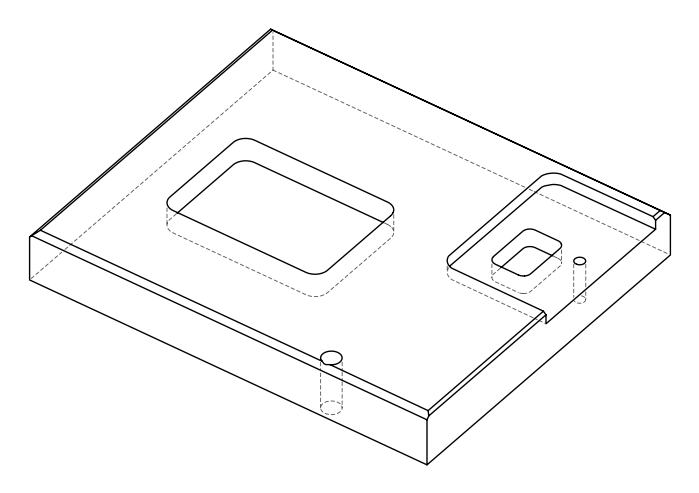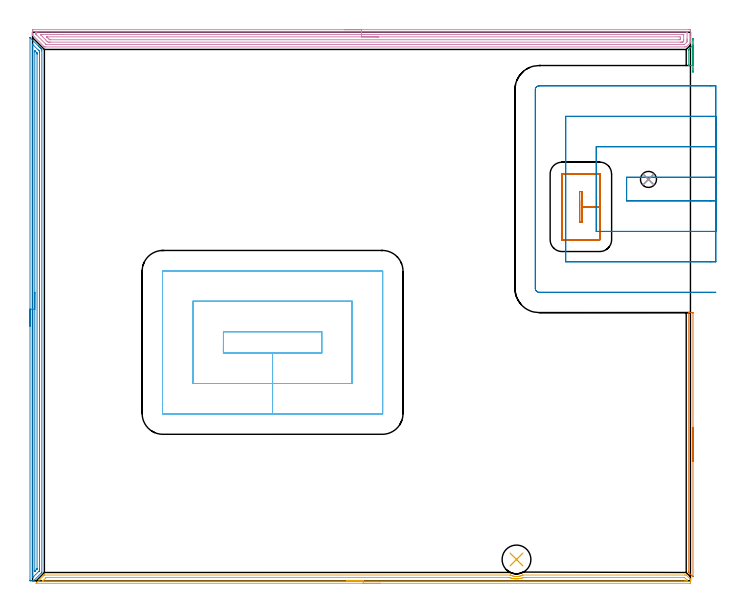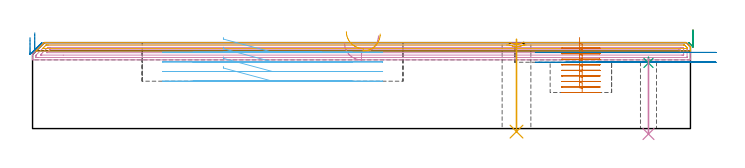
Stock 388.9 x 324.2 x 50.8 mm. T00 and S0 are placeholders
(PLAN: 11 operations, 6 tool changes, 45.8 min)
(1 AREA_MILL | FG_CHAMFER_SURFACE | UGT0205_001 | 1.4 min | 500 mm3)
(2 AREA_MILL_1 | FG_CHAMFER_SURFACE_1 | UGT0205_001 | 7.77 min | 7929 mm3)
(3 AREA_MILL_2 | FG_CHAMFER_SURFACE_2 | UGT0205_001 | 0.24 min | 49 mm3)
(4 AREA_MILL_3 | FG_CHAMFER_SURFACE_3 | UGT0205_001 | 12.58 min | 20036 mm3)
(5 AREA_MILL_4 | FG_CHAMFER_SURFACE_4 | UGT0205_001 | 6.33 min | 4594 mm3)
(6 MILL_RECTANGULAR_POCKET | POCKET_RECTANGULAR_STRAIGHT | UGT0201_106 | Follow Part, ap 6, ae 75% | 7.7 min | 378724 mm3)
(7 MILL_RECTANGULAR_POCKET_1 | POCKET_RECTANGULAR_STRAIGHT_1 | UGT0201_131 | Follow Part, ap 3.475, ae 75% | 4 min | 55312 mm3)
(8 MILL_SLOT | SLOT_PARTIAL_RECTANGULAR | UGT0201_106 | Follow Part, ap 6, ae 75% | 5.37 min | 152872 mm3)
(9 SPOT_DRILL | STEP1HOLE | NXT0321_9005460120000 | 0.03 min | 30 mm3)
(10 DRILL_THROUGH_HOLE_INTO_CENTER | STEP1HOLE | NXT0301_066 | 0.18 min | 2784 mm3)
(11 INDEXABLE_INSERT_DRILL_THROUGH_HOLE_FROM_SOLID | STEP1HOLE_1 | NXT0302_005 | 0.22 min | 11525 mm3)
(TOOL UGT0205_001 | Chamfer Mill 20 x 3 x 45 deg. | D20 FL50 Z2)
(TOOL UGT0201_106 | End Mill 24 mm | D24 FL25 Z2)
(TOOL UGT0201_131 | Carbide End Mill 13.9 | D13.9 FL30 Z4)
(TOOL NXT0321_9005460120000 | NC Spot Drill, 142deg, 12mm, Carbide, Uncoated | D12 PA142 FL30 Z2)
(TOOL NXT0301_066 | Carbide Drill 9.5mm [860.1-0950-029A1-MM 2214] | D9.5 PA140 FL47 Z2)
(TOOL NXT0302_005 | Index. Insert Drill 17mm [880-D1700L20-05] | D17 PA176 FL85 Z2)
(OP 1 AREA_MILL)
G17 G21 G94 G90
T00 M6
G54
G17 G0 G90 X390.3 Y90.45 S1061 M3
G43 Z60.8 H0
Z58.3
G94 G1 Y90.412 Z57.428 F250.
Y90.298 Z56.563
Y90.109 Z55.712
Y89.847 Z54.88
Y89.513 Z54.074
Y89.11 Z53.3
Y88.642 Z52.564
Y88.11 Z51.872
Y87.521 Z51.229
Y86.878 Z50.64
Y86.186 Z50.108
Y85.45 Z49.64
Y84.676 Z49.237
Y83.87 Z48.903
Y83.038 Z48.641
Y82.187 Z48.452
Y81.322 Z48.338
Y80.45 Z48.3
Y2.533
X390.293 Y2.419 Z48.306
X390.167 Y2.533 Z48.432
X390.158 Y2.542 Z48.442
X387.941 Y4.759 Z50.658
X387.805 Y4.895 Z50.79
X387.8 Y5.649 Z50.8
Y158.367
X387.803 Y158.49 Z50.789
X387.91 Y158.498 Z50.682
X388.023 Y158.5 Z50.576
X388.696 Z49.903
X389.404 Z49.195
X389.926 Z48.67
X390.186 Z48.41
X390.291 Y158.497 Z48.305
X390.297 Y158.367 Z48.303
X390.3 Y158.177 Z48.3
Y80.45
Y79.578 Z48.338
Y78.714 Z48.452
Y77.862 Z48.641
Y77.03 Z48.903
Y76.224 Z49.237
Y75.45 Z49.64
Y74.714 Z50.108
Y74.022 Z50.64
Y73.379 Z51.229
Y72.79 Z51.872
Y72.259 Z52.564
Y71.79 Z53.3
Y71.387 Z54.074
Y71.053 Z54.88
Y70.791 Z55.712
Y70.602 Z56.564
Y70.488 Z57.428
Y70.45 Z58.3
G0 Z60.8
M5
M2
(OP 2 AREA_MILL_1)
G17 G21 G94 G90
T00 M6
G54
G17 G0 G90 X-1.5 Y150.5 S1061 M3
G43 Z60.8 H0
Z53.8
G94 G1 Y150.538 Z52.928 F250.
Y150.652 Z52.064
Y150.841 Z51.212
Y151.103 Z50.38
Y151.437 Z49.574
Y151.84 Z48.8
Y152.308 Z48.064
Y152.839 Z47.372
Y153.429 Z46.729
Y154.072 Z46.14
Y154.764 Z45.608
Y155.5 Z45.14
Y156.274 Z44.737
Y157.08 Z44.403
Y157.912 Z44.141
Y158.763 Z43.952
Y159.628 Z43.838
Y160.5 Z43.8
Y320.979
X-1.495 Y320.983 Z43.804
X-1.481 Y320.979 Z43.817
X-1.429 Y320.929 Z43.87
X-1.398 Y320.899 Z43.901
X3.417 Y316.083 Z48.716
X3.759 Y315.743 Z49.055
X4.257 Y315.243 Z49.557
X4.476 Y315.025 Z49.774
X4.638 Y314.864 Z49.933
X4.795 Y314.706 Z50.093
X4.923 Y314.578 Z50.221
X5.078 Y314.424 Z50.373
X5.22 Y314.281 Z50.518
X5.369 Y314.131 Z50.667
X5.495 Y314.004 Z50.791
X5.5 Y313.238 Z50.8
Y5.082
X5.496 Y4.905 Z50.79
X5.189 Y4.588 Z50.488
X0.77 Y0.169 Z46.068
X0.681 Y0.082 Z45.979
X0.606 Y0.01 Z45.903
X0.347 Y0. Z45.647
X-0.411 Z44.889
X-1.078 Z44.218
X-1.303 Z43.993
X-1.41 Z43.886
X-1.491 Y0.003 Z43.805
X-1.496 Y0.169 Z43.804
X-1.5 Y0.384 Z43.8
Y160.5
X-0.086 Z45.214
X-0.085 Y316.696 Z45.215
X-0.084 Y316.811 Z45.216
X-0.079 Y317.074 Z45.221
X-0.075 Y317.115 Z45.225
X-0.038 Y317.082 Z45.262
X0.003 Y317.043 Z45.303
X0.239 Y316.811 Z45.539
X3.319 Y313.731 Z48.619
X3.808 Y313.238 Z49.108
X3.976 Y313.062 Z49.276
X4.079 Y312.941 Z49.379
X4.085 Y312.345 Z49.385
Y6.868
X4.081 Y6.094 Z49.381
X4.079 Y5.975 Z49.379
X4.071 Y5.933 Z49.371
X4.032 Y5.889 Z49.332
X3.961 Y5.814 Z49.261
X3.854 Y5.704 Z49.154
X3.719 Y5.569 Z49.019
X0.681 Y2.531 Z45.981
X0.553 Y2.402 Z45.853
X0.471 Y2.323 Z45.771
X0.168 Y2.03 Z45.468
X0.143 Y2.01 Z45.443
X0.092 Y2.006 Z45.392
X-0.014 Y2.004 Z45.286
X-0.045 Y2.005 Z45.255
X-0.071 Y2.009 Z45.229
X-0.079 Y2.05 Z45.221
X-0.084 Y2.286 Z45.216
X-0.085 Y2.402 Z45.215
X-0.086 Y3.063 Z45.214
Y160.5
X1.328 Z46.628
X1.329 Y312.58 Z46.629
X1.334 Y313.238 Z46.634
Y313.246
X1.355 Y313.238 Z46.655
X1.56 Y313.038 Z46.86
X2.256 Y312.345 Z47.556
X2.44 Y312.159 Z47.74
X2.612 Y311.98 Z47.912
X2.653 Y311.936 Z47.953
X2.665 Y311.899 Z47.965
X2.667 Y311.844 Z47.967
X2.67 Y311.687 Z47.97
X2.671 Y311.452 Z47.971
X2.672 Y311.216 Z47.972
X2.671 Y7.197 Z47.971
X2.67 Y7.033 Z47.97
X2.667 Y6.993 Z47.967
X2.665 Y6.977 Z47.965
X2.65 Y6.958 Z47.95
X2.568 Y6.868 Z47.868
X1.56 Y5.86 Z46.86
X1.503 Y5.804 Z46.803
X1.39 Y5.699 Z46.69
X1.334 Y5.649 Z46.634
X1.333 Y5.673 Z46.633
X1.331 Y5.74 Z46.631
X1.329 Y5.975 Z46.629
Y6.211
X1.328 Y160.5 Z46.628
Y161.371 Z46.667
Y162.236 Z46.78
Y163.088 Z46.969
Y163.92 Z47.232
Y164.726 Z47.565
Y165.5 Z47.968
Y166.236 Z48.437
Y166.928 Z48.968
Y167.571 Z49.557
Y168.16 Z50.201
Y168.691 Z50.893
Y169.16 Z51.628
Y169.563 Z52.402
Y169.897 Z53.208
Y170.159 Z54.04
Y170.348 Z54.892
Y170.462 Z55.757
Y170.5 Z56.628
G0 Z60.8
M5
M2
(OP 3 AREA_MILL_2)
G17 G21 G94 G90
T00 M6
G54
G17 G0 G90 X390.3 Y320.5 S1061 M3
G43 Z60.8 H0
Z58.3
G94 G1 Y320.462 Z57.428 F250.
Y320.348 Z56.563
Y320.159 Z55.712
Y319.897 Z54.88
Y319.563 Z54.074
Y319.16 Z53.3
Y318.692 Z52.564
Y318.161 Z51.872
Y317.571 Z51.229
Y316.928 Z50.639
Y316.236 Z50.108
Y315.5 Z49.64
Y314.726 Z49.237
Y313.92 Z48.903
Y313.088 Z48.641
Y312.237 Z48.452
Y311.372 Z48.338
Y310.5 Z48.3
Y305.328
X390.298 Y304.828 Z48.302
X390.296 Y304.644 Z48.304
X390.292 Y304.506 Z48.307
X389.926 Y304.5 Z48.673
X388.174 Z50.424
X388.08 Y304.501 Z50.518
X387.806 Y304.51 Z50.791
X387.8 Y304.828 Z50.8
Y313.554
X387.807 Y314.001 Z50.793
X387.854 Y314.051 Z50.746
X388.174 Y314.375 Z50.425
X390.063 Y316.263 Z48.537
X390.132 Y316.333 Z48.467
X390.267 Y316.463 Z48.331
X390.294 Y316.483 Z48.304
X390.299 Y316.463 Z48.299
X390.3 Y316.421 Z48.3
Y310.5
Y309.628 Z48.338
Y308.764 Z48.452
Y307.912 Z48.641
Y307.08 Z48.903
Y306.274 Z49.237
Y305.5 Z49.64
Y304.764 Z50.108
Y304.072 Z50.64
Y303.429 Z51.229
Y302.84 Z51.872
Y302.309 Z52.564
Y301.84 Z53.3
Y301.437 Z54.074
Y301.103 Z54.88
Y300.841 Z55.712
Y300.652 Z56.564
Y300.538 Z57.428
Y300.5 Z58.3
G0 Z60.8
M5
M2
(OP 4 AREA_MILL_3)
G17 G21 G94 G90
T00 M6
G54
G17 G0 G90 X184.4 Y325.7 S1061 M3
G43 Z60.8 H0
Z50.6
G94 G1 X184.438 Z49.728 F250.
X184.552 Z48.864
X184.741 Z48.012
X185.003 Z47.18
X185.337 Z46.374
X185.74 Z45.6
X186.208 Z44.864
X186.739 Z44.172
X187.329 Z43.529
X187.972 Z42.94
X188.664 Z42.409
X189.4 Z41.94
X190.174 Z41.537
X190.98 Z41.203
X191.812 Z40.941
X192.663 Z40.752
X193.528 Z40.638
X194.4 Z40.6
X387.559 Y325.699 Z40.601
X388.187 Y325.697 Z40.603
X388.793 Y325.691 Z40.606
X388.796 Y325.681 Z40.616
X388.8 Y325.071 Z41.226
Y321.494 Z44.8
Y320.04 Z46.256
Y319.706 Z46.59
Y319.168 Z47.131
Y319.037 Z47.262
Y318.586 Z47.714
X388.79 Y317.994 Z48.304
X388.716 Y317.918 Z48.381
X388.633 Y317.832 Z48.465
X386.4 Y315.601 Z50.698
X386.304 Y315.506 Z50.791
X385.508 Y315.5 Z50.8
X7.758
X6.995 Y315.505 Z50.79
X6.817 Y315.682 Z50.616
X0.111 Y322.388 Z43.91
X0.006 Y322.494 Z43.802
X0.002 Y322.508 Z43.789
X0. Y322.771 Z43.524
Y323.057 Z43.243
Y324.511 Z41.786
Y325.071 Z41.226
Y325.405 Z40.892
X0.002 Y325.691 Z40.605
X0.481 Y325.7 Z40.6
X194.4
Y324.286 Z42.014
X386.509 Y324.285 Z42.015
X386.727 Y324.281 Z42.019
X386.783 Y324.279 Z42.021
X386.79 Y324.267 Z42.033
X386.795 Y324.234 Z42.066
X386.798 Y324.177 Z42.123
X386.8 Y323.777 Z42.523
Y320.2 Z46.1
Y319.706 Z46.594
X386.798 Y319.308 Z46.992
X386.79 Y318.812 Z47.488
X386.775 Y318.437 Z47.863
X386.4 Y318.051 Z48.249
X386.334 Y317.984 Z48.316
X385.372 Y317.023 Z49.277
X385.284 Y316.942 Z49.358
X385.266 Y316.927 Z49.373
X385.195 Y316.921 Z49.379
X385.05 Y316.917 Z49.383
X384.832 Y316.915 Z49.385
X384.723 Y316.914 Z49.386
X8.542
X8.324 Y316.915 Z49.385
X8.178 Y316.918 Z49.382
X8.065 Y316.921 Z49.379
X8.023 Y316.938 Z49.362
X7.931 Y317.023 Z49.277
X7.758 Y317.193 Z49.107
X2.399 Y322.552 Z43.748
X2.042 Y322.919 Z43.381
X2.01 Y322.973 Z43.327
X2.005 Y323.043 Z43.257
X2.002 Y323.149 Z43.151
X2. Y323.282 Z43.018
X2.001 Y323.682 Z42.618
X2.007 Y324.177 Z42.123
X2.01 Y324.27 Z42.03
X2.182 Y324.28 Z42.02
X2.292 Y324.284 Z42.016
X2.399 Y324.285 Z42.015
X3.184 Y324.286 Z42.014
X194.4
Y322.872 Z43.428
X383.721 Y322.871 Z43.429
X384.133 Z43.43
X384.614 Y322.867 Z43.433
X384.773 Y322.865 Z43.435
X384.79 Y322.859 Z43.441
X384.794 Y322.797 Z43.503
X384.798 Y322.698 Z43.602
X384.799 Y322.574 Z43.726
X384.8 Y322.388 Z43.912
Y319.706 Z46.594
Y319.52 Z46.78
X384.797 Y319.166 Z47.134
X384.793 Y318.989 Z47.311
X384.79 Y318.902 Z47.398
X384.709 Y318.812 Z47.488
X384.663 Y318.763 Z47.537
X384.614 Y318.714 Z47.586
X384.349 Y318.449 Z47.851
X384.271 Y318.374 Z47.926
X384.239 Y318.345 Z47.955
X384.225 Y318.336 Z47.964
X384.199 Y318.333 Z47.967
X383.721 Y318.33 Z47.97
X383.311 Y318.329 Z47.971
X382.828 Y318.328 Z47.972
X10.437 Y318.329 Z47.971
X10.025
X9.544 Y318.332 Z47.968
X9.126 Y318.336 Z47.964
X8.651 Y318.753 Z47.547
X8.59 Y318.812 Z47.488
X7.758 Y319.641 Z46.659
X5.905 Y321.494 Z44.806
X5.079 Y322.323 Z43.977
X5.019 Y322.388 Z43.912
X4.603 Y322.864 Z43.436
X5.079 Y322.868 Z43.432
X5.49 Y322.871 Z43.429
X18.133 Y322.872 Z43.428
X194.4
Y321.457 Z44.843
X381.972
X382.782 Y321.45 Z44.85
X382.8 Y320.629 Z45.671
X382.799 Y320.6 Z45.7
X382.785 Y319.75 Z46.55
X381.935 Y319.743 Z46.557
X381.898
X10.4
X10.186 Y319.745 Z46.555
X10.133 Y319.747 Z46.553
X10.111 Y319.75 Z46.55
X10.039 Y319.817 Z46.483
X9.84 Y320.011 Z46.289
X9.544 Y320.305 Z45.995
X9.248 Y320.6 Z45.7
X8.651 Y321.198 Z45.102
X8.493 Y321.358 Z44.942
X8.448 Y321.407 Z44.893
X8.411 Y321.449 Z44.851
X8.477 Y321.452 Z44.848
X8.651 Y321.457 Z44.843
X194.4
X195.271 Z44.881
X196.136 Z44.995
X196.988 Z45.183
X197.82 Z45.446
X198.626 Z45.78
X199.4 Z46.182
X200.136 Z46.651
X200.828 Z47.182
X201.471 Z47.772
X202.06 Z48.415
X202.591 Z49.107
X203.06 Z49.843
X203.463 Z50.617
X203.797 Z51.422
X204.059 Z52.254
X204.248 Z53.106
X204.362 Z53.971
X204.4 Z54.843
G0 Z60.8
M5
M2
(OP 5 AREA_MILL_4)
G17 G21 G94 G90
T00 M6
G54
G17 G0 G90 X205.45 Y-1.5 S1061 M3
G43 Z60.8 H0
Z55.9
G94 G1 X205.412 Z55.028 F250.
X205.298 Z54.164
X205.109 Z53.312
X204.847 Z52.48
X204.513 Z51.674
X204.11 Z50.9
X203.642 Z50.164
X203.11 Z49.472
X202.521 Z48.829
X201.878 Z48.24
X201.186 Z47.708
X200.45 Z47.24
X199.676 Z46.837
X198.87 Z46.503
X198.038 Z46.241
X197.186 Z46.052
X196.322 Z45.938
X195.45 Z45.9
X2.221 Y-1.499 Z45.899
X2.144 Y-1.495 Z45.903
X2.119 Y-1.492 Z45.904
X2.186 Y-1.413 Z45.985
X6.755 Y3.156 Z50.555
X6.921 Y3.319 Z50.716
X7.005 Y3.396 Z50.789
X7.203 Y3.4 Z50.8
X282.196
X282.281 Y3.394 Z50.79
X282.458 Y3.322 Z50.721
X282.6 Y3.259 Z50.658
X283.045 Y3.087 Z50.483
X283.494 Y2.936 Z50.33
X283.94 Y2.812 Z50.208
X284.388 Y2.713 Z50.11
X284.834 Y2.639 Z50.036
X285.282 Y2.592 Z49.982
X285.326 Y2.59 Z49.979
X285.785 Y2.559 Z49.957
X285.871 Y2.557 Z49.956
X285.919 Y2.558 Z49.954
X286.038 Y2.556
X286.176 Y2.555 Z49.95
X286.22 Y2.558 Z49.952
X286.437 Y2.57 Z49.964
X286.564 Y2.576 Z49.974
X286.623 Y2.579 Z49.977
X286.722 Y2.589 Z49.987
X287.07 Y2.626 Z50.021
X287.114 Y2.633 Z50.027
X287.291 Y2.659 Z50.057
X287.518 Y2.694 Z50.092
X287.964 Y2.788 Z50.184
X288.303 Y2.879 Z50.275
X288.412 Y2.909 Z50.303
X288.857 Y3.051 Z50.446
X289.223 Y3.189 Z50.587
X289.585 Y3.341 Z50.739
X289.734 Y3.401 Z50.798
X289.792 Y3.4 Z50.8
X385.486
X386.289 Y3.395 Z50.794
X386.302 Y3.394 Z50.792
X386.38 Y3.319 Z50.718
X388.317 Y1.384 Z48.781
X388.71 Y0.99 Z48.39
X388.765 Y0.935 Z48.335
X388.796 Y0.905 Z48.303
X388.8 Y0.899 Z48.297
Y0.515 Z47.913
Y0.414 Z47.812
Y-0.354 Z47.041
Y-0.711 Z46.685
X388.797 Y-1.223 Z46.174
X388.795 Y-1.491 Z45.905
X388.755 Y-1.493 Z45.904
X388.473 Y-1.5 Z45.9
X195.45
Y-0.086 Z47.314
X6.658
X6.308 Y-0.084 Z47.316
X6.028 Y-0.081 Z47.319
X5.994 Y-0.079 Z47.321
X6.004 Y-0.058 Z47.342
X6.056 Y-0.002 Z47.398
X6.308 Y0.258 Z47.658
X7.761 Y1.711 Z49.111
X7.874 Y1.821 Z49.221
X7.966 Y1.909 Z49.309
X8.027 Y1.966 Z49.366
X8.097 Y1.979 Z49.379
X8.376 Y1.982 Z49.382
X8.991 Y1.985 Z49.385
X9.267 Y1.986 Z49.386
X280.236 Y1.985 Z49.385
X280.854 Y1.983 Z49.383
X281.135 Y1.981 Z49.381
X281.749 Y1.968 Z49.368
X282.213 Y1.802 Z49.202
X282.643 Y1.661 Z49.061
X282.766 Y1.624 Z49.024
X283.518 Y1.423 Z48.823
X283.537 Y1.418 Z48.818
X283.553 Y1.414 Z48.814
X283.692 Y1.384 Z48.784
X284.432 Y1.259 Z48.659
X284.582 Y1.239 Z48.639
X284.98 Y1.196 Z48.596
X285.326 Y1.172 Z48.572
X285.558 Y1.159 Z48.559
X286.22 Y1.146 Z48.546
X286.455 Y1.156 Z48.556
X287.114 Y1.206 Z48.606
X287.281 Y1.223 Z48.623
X288.009 Y1.326 Z48.726
X288.06 Y1.335 Z48.735
X288.308 Y1.384 Z48.784
X288.787 Y1.497 Z48.897
X288.839 Y1.51 Z48.91
X288.903 Y1.528 Z48.928
X289.472 Y1.701 Z49.101
X289.797 Y1.808 Z49.208
X290.134 Y1.926 Z49.326
X290.244 Y1.963 Z49.363
X290.307 Y1.979 Z49.379
X290.383 Y1.981 Z49.381
X290.692 Y1.984 Z49.384
X290.968 Y1.985 Z49.385
X291.586 Y1.986 Z49.386
X384.592 Y1.985 Z49.385
X384.869 Y1.984 Z49.384
X385.176 Y1.98 Z49.38
X385.249 Y1.979 Z49.379
X385.346 Y1.892 Z49.292
X385.486 Y1.761 Z49.161
X385.865 Y1.384 Z48.784
X386.38 Y0.869 Z48.269
X386.727 Y0.515 Z47.915
X386.775 Y0.464 Z47.864
X386.79 Y0.413 Z47.813
X386.794 Y0.311 Z47.711
X386.798 Y0.11 Z47.51
X386.793 Y-0.028 Z47.372
X386.79 Y-0.073 Z47.327
X386.765 Y-0.079 Z47.321
X386.689 Y-0.081 Z47.319
X386.38 Y-0.084 Z47.316
X386.104 Y-0.086 Z47.314
X385.486
X195.45
X194.578 Z47.352
X193.714 Z47.466
X192.862 Z47.655
X192.03 Z47.917
X191.224 Z48.251
X190.45 Z48.654
X189.714 Z49.123
X189.022 Z49.654
X188.379 Z50.243
X187.79 Z50.886
X187.258 Z51.578
X186.79 Z52.314
X186.387 Z53.088
X186.053 Z53.894
X185.791 Z54.726
X185.602 Z55.578
X185.488 Z56.443
X185.45 Z57.314
G0 Z60.8
M5
M2
(OP 6 MILL_RECTANGULAR_POCKET)
G17 G21 G94 G90
T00 M6
G54
G17 G0 G90 X112.8 Y138.019 S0 M3
G43 Z60.8 H0
Z53.8
G94 G1 Y134.6 Z52.884 F250.
X141.85 Z45.1
X170.9 F500.
Y147.2
X112.8
Y134.6
X141.85
Y116.6
X188.9
Y165.2
X94.8
Y116.6
X141.85
Y98.6
X206.7
G3 X206.9 Y98.8 R0.2
G1 Y183.
G3 X206.7 Y183.2 R0.2
G1 X77.
G3 X76.8 Y183. R0.2
G1 Y98.8
G3 X77. Y98.6 R0.2
G1 X141.85
X142.85
G0 X112.8 Y138.019 Z48.1
G1 Y134.6 Z47.184 F250.
X141.85 Z39.4
X170.9 F500.
Y147.2
X112.8
Y134.6
X141.85
Y116.6
X188.9
Y165.2
X94.8
Y116.6
X141.85
Y98.6
X206.7
G3 X206.9 Y98.8 R0.2
G1 Y183.
G3 X206.7 Y183.2 R0.2
G1 X77.
G3 X76.8 Y183. R0.2
G1 Y98.8
G3 X77. Y98.6 R0.2
G1 X141.85
X142.85
G0 X112.8 Y138.019 Z42.4
G1 Y134.6 Z41.484 F250.
X141.85 Z33.7
X170.9 F500.
Y147.2
X112.8
Y134.6
X141.85
Y116.6
X188.9
Y165.2
X94.8
Y116.6
X141.85
Y98.6
X206.7
G3 X206.9 Y98.8 R0.2
G1 Y183.
G3 X206.7 Y183.2 R0.2
G1 X77.
G3 X76.8 Y183. R0.2
G1 Y98.8
G3 X77. Y98.6 R0.2
G1 X141.85
X142.85
G0 X112.8 Y138.019 Z36.7
G1 Y134.6 Z35.784 F250.
X141.85 Z28.
X170.9 F500.
Y147.2
X112.8
Y134.6
X141.85
Y116.6
X188.9
Y165.2
X94.8
Y116.6
X141.85
Y98.6
X206.7
G3 X206.9 Y98.8 R0.2
G1 Y183.
G3 X206.7 Y183.2 R0.2
G1 X77.
G3 X76.8 Y183. R0.2
G1 Y98.8
G3 X77. Y98.6 R0.2
G1 X141.85
X142.85
G0 Z60.8
M5
M2
(OP 7 MILL_RECTANGULAR_POCKET_1)
G17 G21 G94 G90
T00 M6
G54
G17 G0 G90 X323.275 Y224.829 S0 M3
G43 Z60.8 H0
Z53.8
G94 G1 Y211.975 Z50.356 F250.
X324.825 Z49.94
Y221. Z47.522
Y230.025 F500.
X323.275
Y211.975
X324.825
Y221.
X335.25
Y240.4
X335.252 Y240.43
X335.23 Y240.452
X335.2 Y240.45
X312.9
X312.87 Y240.452
X312.848 Y240.43
X312.85 Y240.4
Y201.6
X312.848 Y201.57
X312.87 Y201.548
X312.9 Y201.55
X335.2
X335.23 Y201.548
X335.252 Y201.57
X335.25 Y201.6
Y221.
Y222.
G0 X323.275 Y224.829 Z50.522
G1 Y211.975 Z47.078 F250.
X324.825 Z46.663
Y221. Z44.244
Y230.025 F500.
X323.275
Y211.975
X324.825
Y221.
X335.25
Y240.4
X335.252 Y240.43
X335.23 Y240.452
X335.2 Y240.45
X312.9
X312.87 Y240.452
X312.848 Y240.43
X312.85 Y240.4
Y201.6
X312.848 Y201.57
X312.87 Y201.548
X312.9 Y201.55
X335.2
X335.23 Y201.548
X335.252 Y201.57
X335.25 Y201.6
Y221.
Y222.
G0 X323.275 Y224.829 Z47.244
G1 Y211.975 Z43.8 F250.
X324.825 Z43.385
Y221. Z40.967
Y230.025 F500.
X323.275
Y211.975
X324.825
Y221.
X335.25
Y240.4
X335.252 Y240.43
X335.23 Y240.452
X335.2 Y240.45
X312.9
X312.87 Y240.452
X312.848 Y240.43
X312.85 Y240.4
Y201.6
X312.848 Y201.57
X312.87 Y201.548
X312.9 Y201.55
X335.2
X335.23 Y201.548
X335.252 Y201.57
X335.25 Y201.6
Y221.
Y222.
G0 X323.275 Y224.829 Z43.967
G1 Y211.975 Z40.522 F250.
X324.825 Z40.107
Y221. Z37.689
Y230.025 F500.
X323.275
Y211.975
X324.825
Y221.
X335.25
Y240.4
X335.252 Y240.43
X335.23 Y240.452
X335.2 Y240.45
X312.9
X312.87 Y240.452
X312.848 Y240.43
X312.85 Y240.4
Y201.6
X312.848 Y201.57
X312.87 Y201.548
X312.9 Y201.55
X335.2
X335.23 Y201.548
X335.252 Y201.57
X335.25 Y201.6
Y221.
Y222.
G0 X323.275 Y224.829 Z40.689
G1 Y211.975 Z37.245 F250.
X324.825 Z36.829
Y221. Z34.411
Y230.025 F500.
X323.275
Y211.975
X324.825
Y221.
X335.25
Y240.4
X335.252 Y240.43
X335.23 Y240.452
X335.2 Y240.45
X312.9
X312.87 Y240.452
X312.848 Y240.43
X312.85 Y240.4
Y201.6
X312.848 Y201.57
X312.87 Y201.548
X312.9 Y201.55
X335.2
X335.23 Y201.548
X335.252 Y201.57
X335.25 Y201.6
Y221.
Y222.
G0 X323.275 Y224.829 Z37.411
G1 Y211.975 Z33.967 F250.
X324.825 Z33.552
Y221. Z31.133
Y230.025 F500.
X323.275
Y211.975
X324.825
Y221.
X335.25
Y240.4
X335.252 Y240.43
X335.23 Y240.452
X335.2 Y240.45
X312.9
X312.87 Y240.452
X312.848 Y240.43
X312.85 Y240.4
Y201.6
X312.848 Y201.57
X312.87 Y201.548
X312.9 Y201.55
X335.2
X335.23 Y201.548
X335.252 Y201.57
X335.25 Y201.6
Y221.
Y222.
G0 X323.275 Y224.829 Z34.133
G1 Y211.975 Z30.689 F250.
X324.825 Z30.274
Y221. Z27.856
Y230.025 F500.
X323.275
Y211.975
X324.825
Y221.
X335.25
Y240.4
X335.252 Y240.43
X335.23 Y240.452
X335.2 Y240.45
X312.9
X312.87 Y240.452
X312.848 Y240.43
X312.85 Y240.4
Y201.6
X312.848 Y201.57
X312.87 Y201.548
X312.9 Y201.55
X335.2
X335.23 Y201.548
X335.252 Y201.57
X335.25 Y201.6
Y221.
Y222.
G0 X323.275 Y224.829 Z30.856
G1 Y211.975 Z27.411 F250.
X324.825 Z26.996
Y221. Z24.578
Y230.025 F500.
X323.275
Y211.975
X324.825
Y221.
X335.25
Y240.4
X335.252 Y240.43
X335.23 Y240.452
X335.2 Y240.45
X312.9
X312.87 Y240.452
X312.848 Y240.43
X312.85 Y240.4
Y201.6
X312.848 Y201.57
X312.87 Y201.548
X312.9 Y201.55
X335.2
X335.23 Y201.548
X335.252 Y201.57
X335.25 Y201.6
Y221.
Y222.
G0 X323.275 Y224.829 Z27.578
G1 Y211.975 Z24.134 F250.
X324.825 Z23.718
Y221. Z21.3
Y230.025 F500.
X323.275
Y211.975
X324.825
Y221.
X335.25
Y240.4
X335.252 Y240.43
X335.23 Y240.452
X335.2 Y240.45
X312.9
X312.87 Y240.452
X312.848 Y240.43
X312.85 Y240.4
Y201.6
X312.848 Y201.57
X312.87 Y201.548
X312.9 Y201.55
X335.2
X335.23 Y201.548
X335.252 Y201.57
X335.25 Y201.6
Y221.
Y222.
G0 Z60.8
M5
M2
(OP 8 MILL_SLOT)
G17 G21 G94 G90
T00 M6
G54
G17 G0 G90 X403.8 Y238.5 S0 M3
G43 Z60.8 H0
Z45.
G94 G1 X400.8 F250.
X351.1 F500.
Y224.5
X400.8
X403.8 F250.
Y256.5
X400.8
X333.1 F500.
Y206.5
X400.8
X403.8 F250.
Y274.5
X400.8
X315.1 F500.
Y188.5
X400.8
X403.8 F250.
Y292.5
X400.8
X299.4 F500.
G3 X297.1 Y290.2 R2.3
G1 Y172.8
G3 X299.4 Y170.5 R2.3
G1 X400.8
X403.8 F250.
G0 Y238.5 Z39.2
G1 X400.8
X351.1 F500.
Y224.5
X400.8
X403.8 F250.
Y256.5
X400.8
X333.1 F500.
Y206.5
X400.8
X403.8 F250.
Y274.5
X400.8
X315.1 F500.
Y188.5
X400.8
X403.8 F250.
Y292.5
X400.8
X299.4 F500.
G3 X297.1 Y290.2 R2.3
G1 Y172.8
G3 X299.4 Y170.5 R2.3
G1 X400.8
X403.8 F250.
G0 Z60.8
M5
M2
(OP 9 SPOT_DRILL)
G17 G21 G94 G90
T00 M6
G54
G17 G0 G90 X364. Y237.2 S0 M3
G43 Z60.8 H0
G94 G81 G98 Z38.791 F250. R42.2
G80
M5
M2
(OP 10 DRILL_THROUGH_HOLE_INTO_CENTER)
G17 G21 G94 G90
T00 M6
G54
G17 G0 G90 X364. Y237.2 S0 M3
G43 Z60.8 H1
G94 G73 G98 Z-3.229 F250. Q8.486 R41.2
G80
M5
M2
(OP 11 INDEXABLE_INSERT_DRILL_THROUGH_HOLE_FROM_SOLID)
G17 G21 G94 G90
T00 M6
G54
G17 G0 G90 X286. Y12.6 S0 M3
G43 Z60.8 H1
G94 G81 G98 Z-1.797 F250. R52.8
G80
M5
M2
